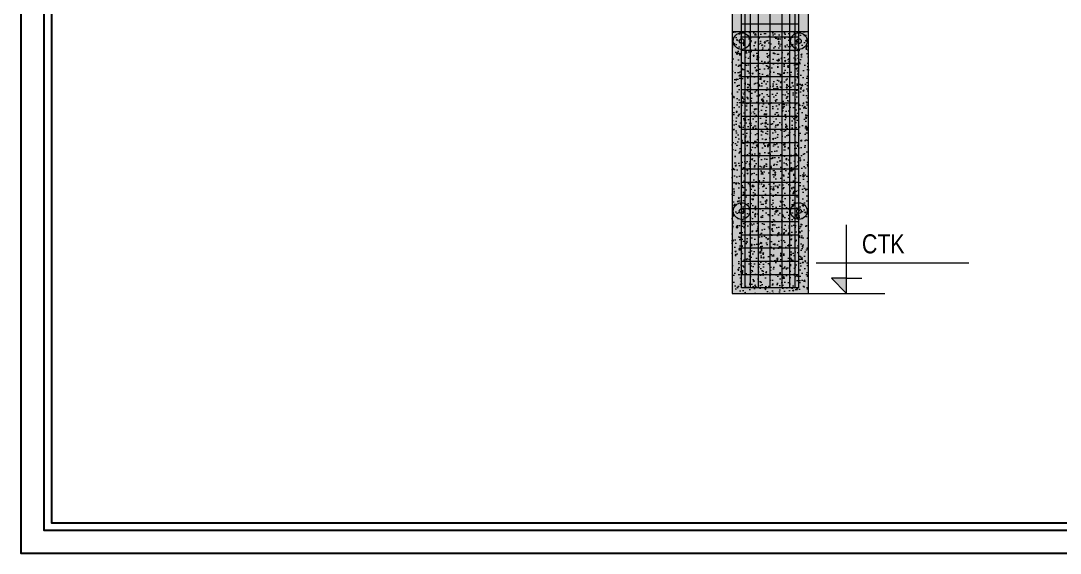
# Model space of a CAD drawing. Header units: millimetres. Extents: x -376071 to 28028791, y -269234 to 29325.
# Drawn here: x 340406 to 354009, y -148882 to -141907 of the extents above; entities that cross this region are included whole.
import ezdxf
from ezdxf.enums import TextEntityAlignment as Align

# ---------------------------------------------------------------- set-up
doc = ezdxf.new("R2010")
doc.units = ezdxf.units.MM
doc.header["$LTSCALE"] = 100
doc.linetypes.add('CONTINOUS', pattern=[0])
doc.layers.add('02. Net dam', color=7, linetype='CONTINOUS', lineweight=13)
doc.layers.add('02. net manh', color=8, linetype='CONTINOUS', lineweight=0)
doc.layers.add('03. HATCH 01', color=8, linetype='Continuous')
doc.styles.add('Arial 0.8', font='arial_0.ttf', dxfattribs={"width": 0.8, "height": 250})

# ---------------------------------------------------------------- blocks, each defined once
blk = doc.blocks.new('Rebar cage BP')
at = {"layer": '02. Net dam', "color": 1}
for p, q in [((-375, -6354), (-375, 207)), ((375, -6354), (375, 207)), ((-327, -6354), (-327, -315)), ((-257, -6354), (-257, -315)), ((-154, -6354), (-154, -315)), ((0, -1780), (0, -315)), ((0, -6251), (0, -366)), ((154, -6354), (154, -315)), ((257, -6354), (257, -315)), ((327, -6354), (327, -315)), ((375, -488), (-375, -488)), ((375, -640), (-375, -640)), ((375, -799), (-375, -799)), ((375, -974), (-375, -974)), ((375, -1147), (-375, -1147)), ((375, -1319), (-375, -1319)), ((375, -1492), (-375, -1492)), ((375, -1492), (-375, -1492)), ((375, -1665), (-375, -1665)), ((375, -1838), (-375, -1838)), ((375, -1838), (-375, -1838)), ((375, -2037), (-375, -2037)), ((375, -2210), (-375, -2210)), ((375, -2382), (-375, -2382)), ((375, -2555), (-375, -2555)), ((375, -2555), (-375, -2555)), ((375, -2728), (-375, -2728)), ((375, -2901), (-375, -2901)), ((375, -3074), (-375, -3074)), ((375, -3074), (-375, -3074)), ((375, -3201), (-375, -3201)), ((375, -3374), (-375, -3374)), ((375, -3547), (-375, -3547)), ((375, -3720), (-375, -3720)), ((375, -3720), (-375, -3720)), ((375, -3892), (-375, -3892)), ((375, -4065), (-375, -4065)), ((375, -4238), (-375, -4238)), ((375, -4411), (-375, -4411)), ((375, -4584), (-375, -4584)), ((375, -4756), (-375, -4756)), ((375, -4929), (-375, -4929)), ((375, -5102), (-375, -5102)), ((375, -5275), (-375, -5275)), ((375, -5448), (-375, -5448)), ((375, -5620), (-375, -5620)), ((375, -5793), (-375, -5793)), ((375, -5966), (-375, -5966)), ((375, -6139), (-375, -6139)), ((0, -11668), (0, -6208)), ((154, -11668), (154, -6222)), ((257, -11668), (257, -6193)), ((327, -11668), (327, -6189)), ((375, -11668), (375, -6198)), ((-47, -6312), (-375, -6312)), ((-375, -11668), (-375, -6354)), ((-327, -11668), (-327, -6354)), ((-257, -11668), (-257, -6354)), ((-154, -11668), (-154, -6332)), ((375, -6312), (-47, -6312)), ((52, -6484), (-375, -6484)), ((375, -6484), (52, -6484)), ((375, -6657), (-375, -6657)), ((375, -6830), (-375, -6830)), ((375, -7003), (-375, -7003)), ((375, -7176), (-375, -7176)), ((375, -7348), (-375, -7348)), ((375, -7521), (-375, -7521)), ((375, -7694), (-375, -7694)), ((375, -7867), (-375, -7867)), ((375, -8040), (-375, -8040)), ((375, -8212), (-375, -8212)), ((375, -8385), (-375, -8385)), ((375, -8558), (-375, -8558)), ((375, -8731), (-375, -8731)), ((375, -8731), (-375, -8731)), ((375, -8904), (-375, -8904)), ((375, -9076), (-375, -9076)), ((375, -9249), (-375, -9249)), ((375, -9422), (-375, -9422)), ((375, -9595), (-375, -9595)), ((375, -9768), (-375, -9768)), ((375, -9768), (-375, -9768)), ((375, -9940), (-375, -9940)), ((375, -10113), (-375, -10113)), ((375, -10286), (-375, -10286)), ((375, -10459), (-375, -10459)), ((375, -10632), (-375, -10632)), ((375, -10804), (-375, -10804)), ((375, -10977), (-375, -10977)), ((375, -11150), (-375, -11150)), ((375, -11323), (-375, -11323)), ((375, -11496), (-375, -11496)), ((375, -11668), (-375, -11668))]:
    blk.add_line(p, q, dxfattribs=at)
at = {"layer": '02. net manh'}
for centre, radius in [((-375, -1432), 109), ((375, -1432), 109), ((-375, -1432), 30.4), ((375, -1432), 30.4), ((-375, -3911), 109), ((375, -3911), 109), ((-375, -3911), 30.4), ((375, -3911), 30.4), ((-375, -6207), 109), ((375, -6207), 109), ((-375, -6207), 30.4), ((375, -6207), 30.4), ((-375, -8435), 109), ((-375, -8435), 30.4), ((375, -8435), 109), ((375, -8435), 30.4), ((-375, -10662), 109), ((375, -10662), 109), ((-375, -10662), 30.4), ((375, -10662), 30.4)]:
    blk.add_circle(centre, radius, dxfattribs=at)
blk = doc.blocks.new('Ele. Tag')
at = {"layer": '02. Net dam', "lineweight": 0}
h = blk.add_hatch(color=256, dxfattribs=at)
h.dxf.hatch_style = 1
h.paths.add_polyline_path([(500, 200), (300, 200), (500, 0)])
for p, q in [((500, 0), (500, 900)), ((100, 400), (2100, 400)), ((500, 200), (300, 200)), ((300, 200), (500, 0)), ((500, 200), (700, 200)), ((0, 0), (1000, 0))]:
    blk.add_line(p, q, dxfattribs=at)
at = {"layer": '02. Net dam', "lineweight": 0, "style": 'Arial 0.8', "width": 0.8}
blk.add_attdef('CAODO', text='', height=250, dxfattribs=at).set_placement((700, 650), align=Align.MIDDLE_LEFT)
blk = doc.blocks.new('Khung A3 COR3')
at = {"ltscale": 2000}
for points in [[(420, 0), (420, 297), (0, 297), (0, 0)], [(417, 3), (417, 294), (3, 294), (3, 3)], [(365, 4), (365, 293), (4, 293), (4, 4)]]:
    blk.add_lwpolyline(points, close=True, dxfattribs=at)
at = {"style": 'Arial 0.8', "width": 0.8}
blk.add_attdef('TENBANVE_001', (387.9, 33.5), '', height=2.5, dxfattribs=at)
blk.add_attdef('SOHIEU', text='', height=2.5, dxfattribs=at).set_placement((391, 7.25), align=Align.MIDDLE_CENTER)

msp = doc.modelspace()

# ---------------------------------------------------------------- hatches: boundary and pattern name
at = {"layer": '02. Net dam', "lineweight": 0}
h = msp.add_hatch(dxfattribs=at)
h.set_pattern_fill('AR-CONC', color=8)
h.set_pattern_definition([(50, (-7516.17, 0), (182.18467, -15.939086), [19.05, -209.55]), (355, (-7516.17, 0), (-35.24342, 191.056845), [15.24, -167.64058]), (100.451445, (-7500.99, -1.33), (146.94125, 175.11775), [16.19001, -178.090245]), (46.1842, (-7516.17, 50.8), (271.07904, -42.04233), [28.575, -314.325]), (96.63556, (-7493.58, 47.3), (237.40413, 247.42612), [24.28502, -267.1356]), (351.18415, (-7516.17, 50.8), (237.40413, 247.42612), [22.85997, -251.45973]), (21, (-7490.77, 38.1), (151.61439, -102.2652), [19.05, -209.55]), (326, (-7490.77, 38.1), (61.80203, 184.18797), [15.24, -167.64]), (71.451445, (-7478.14, 29.58), (213.41642, 81.92277), [16.19001, -178.08994]), (37.5, (-7516.17, 0), (3.088603, 84.555039), [0, -165.608, 0, -170.18, 0, -168.275]), (7.5, (-7516.17, 0), (66.819663, 100.180575), [0, -97.028, 0, -161.798, 0, -64.135]), (327.5, (-7572.814, 0), (135.590595, -5.728744), [0, -63.5, 0, -198.12, 0, -262.89]), (317.5, (-7598.21, 0), (148.12918, 25.42649), [0, -82.55, 0, -131.572, 0, -186.69])])
h.paths.add_polyline_path([(349714.6, -145479.1), (350714.6, -145479.1), (350714.6, -142050.8), (349714.6, -142050.8)])
at = {"layer": '03. HATCH 01'}
h = msp.add_hatch(dxfattribs=at)
h.set_pattern_fill('MUDST', color=8, scale=10, style=0)
h.set_pattern_definition([(0, (106825.65, 923.185), (127, 63.5), [63.5, -63.5, 0, -63.5, 0, -63.5])])
h.paths.add_polyline_path([(349714.6, -145479.1), (350714.6, -145479.1), (350714.6, -134204.3), (349714.6, -134204.3)])

# ---------------------------------------------------------------- linework, layer by layer
at = {"layer": '02. Net dam', "lineweight": 0, "elevation": -528.7}
for points in [[(349714.6, -145479.1), (350714.6, -145479.1), (350714.6, -134204.3), (349714.6, -134204.3)], [(349714.6, -145479.1), (350714.6, -145479.1), (350714.6, -142050.8), (349714.6, -142050.8)]]:
    msp.add_lwpolyline(points, close=True, dxfattribs=at)

# ---------------------------------------------------------------- block references
at = {"xscale": 100, "yscale": 100, "zscale": 100}
msp.add_blockref('Khung A3 COR3', (340406, -148881.7, -881.1), dxfattribs=at)
at = {"layer": '02. Net dam', "lineweight": 0}
msp.add_blockref('Rebar cage BP', (350214.6, -133737.6, -528.7), dxfattribs=at)
msp.add_blockref('Ele. Tag', (350714.6, -145479.1, -528.7), dxfattribs=at).add_auto_attribs({'CAODO': 'CTK'})

doc.saveas('drawing.dxf')
